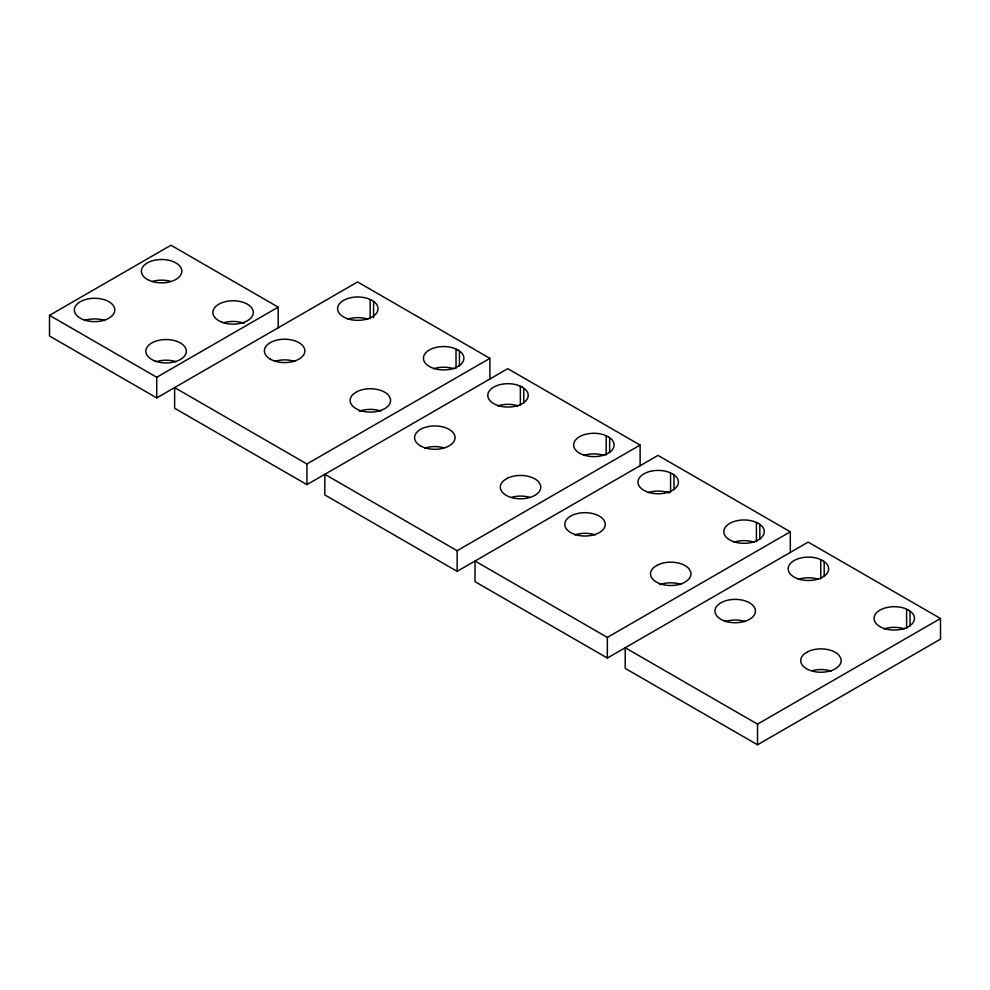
<?xml version="1.0" encoding="UTF-8"?>
<svg xmlns="http://www.w3.org/2000/svg" width="990" height="990" viewBox="0 0 990 990"><rect width="100%" height="100%" fill="white"/><g stroke="black" fill="none" stroke-linecap="round" stroke-linejoin="round"><path stroke-width="1.49" d="M489.901 378.997L489.901 358.355L357.576 281.952L156.742 397.906L49.5 335.994L49.5 315.352L170.961 245.223L278.202 307.147L278.202 327.789M49.5 315.352L156.742 377.264L278.202 307.147M640.109 465.708L640.109 445.067L507.783 368.676L306.937 484.63L174.624 408.226L174.624 387.585L306.937 463.988L489.901 358.355M790.305 552.42L790.305 531.791L657.979 455.388L457.145 571.341L324.819 494.938L324.819 474.309L457.145 550.7L640.109 445.067M940.5 618.503L757.536 724.135L625.21 647.732L625.21 668.374L757.536 744.777L940.5 639.144L940.5 618.503L808.174 542.099L607.34 658.053L475.014 581.662L475.014 561.021L607.34 637.412L790.305 531.791M666.765 491.424L669.302 492.884M910.033 611.238L910.033 625.977M906.617 609.258L906.617 628.427M824.187 561.664L824.187 576.415M820.76 559.697L820.76 578.853M759.837 524.514L759.837 539.253M757.536 724.135L757.536 744.777M756.422 522.547L756.422 541.703M673.992 474.953L673.992 489.691M670.564 472.973L670.564 492.141M609.642 437.803L609.642 452.541M607.34 637.412L607.34 658.053M606.214 435.823L606.214 454.992M523.784 388.229L523.784 402.979M520.369 386.261L520.369 405.43M459.447 351.079L459.447 365.83M457.145 550.7L457.145 571.341M456.019 349.111L456.019 368.28M373.589 301.517L373.589 317.74M370.173 299.549L370.173 318.706M306.937 463.988L306.937 484.63M156.742 377.264L156.742 397.906M798.287 579.336A20.221 11.67 0 0 1 818.507 579.336M812.258 670.651A20.221 11.67 0 0 1 831.315 671.171M884.144 628.898A20.221 11.67 0 0 1 904.365 628.898M725.101 621.584A20.221 11.67 0 0 1 745.322 621.584M648.091 492.612A20.221 11.67 0 0 1 668.312 492.612M659.761 584.682A20.221 11.67 0 0 1 681.12 584.459M733.949 542.186A20.221 11.67 0 0 1 754.17 542.186M574.905 534.872A20.221 11.67 0 0 1 595.126 534.872M497.896 405.9A20.221 11.67 0 0 1 518.116 405.9M511.867 497.215A20.221 11.67 0 0 1 529.749 497.364M583.741 455.462A20.221 11.67 0 0 1 603.962 455.462M424.71 448.148A20.221 11.67 0 0 1 443.768 447.789M347.7 319.188A20.221 11.67 0 0 1 367.921 319.188M359.358 411.246A20.221 11.67 0 0 1 380.717 411.023M433.546 368.75A20.221 11.67 0 0 1 453.767 368.75M274.515 361.437A20.221 11.67 0 0 1 294.735 361.437M84.484 320.475A20.221 11.67 0 0 1 104.705 320.475M152.287 281.469A20.221 11.67 0 0 1 170.169 281.247M223.938 322.69A20.221 11.67 0 0 1 244.134 323.309M156.977 361.449A20.221 11.67 0 0 1 176.047 361.709M357.242 391.52L353.702 393.785A20.221 11.67 0 0 0 366.139 411.828A20.221 11.67 0 0 0 390.246 398.289L388.612 395.394A20.221 11.67 0 0 0 357.242 391.52M507.437 478.244L503.898 480.496A20.221 11.67 0 0 0 516.335 498.539A20.221 11.67 0 0 0 540.441 485.013L538.82 482.105A20.221 11.67 0 0 0 507.437 478.244M657.632 564.956L654.093 567.221A20.221 11.67 0 0 0 666.53 585.263A20.221 11.67 0 0 0 690.636 571.725L689.015 568.829A20.221 11.67 0 0 0 657.632 564.956M807.828 651.668L804.301 653.932A20.221 11.67 0 0 0 816.725 671.975A20.221 11.67 0 0 0 840.844 658.437L839.211 655.541A20.221 11.67 0 0 0 807.828 651.668M372.104 300.403L367.921 298.547A20.221 11.67 0 0 0 337.887 306.628A20.221 11.67 0 0 0 361.313 320.154A20.221 11.67 0 0 0 375.321 302.816L372.104 300.403M457.962 349.965L453.767 348.109A20.221 11.67 0 0 0 423.745 356.19A20.221 11.67 0 0 0 447.171 369.716A20.221 11.67 0 0 0 461.167 352.39L457.962 349.965M522.299 387.115L518.116 385.259A20.221 11.67 0 0 0 488.095 393.339A20.221 11.67 0 0 0 511.521 406.865A20.221 11.67 0 0 0 525.517 389.54L522.299 387.115M608.157 436.689L603.962 434.833A20.221 11.67 0 0 0 573.94 442.914A20.221 11.67 0 0 0 597.366 456.44A20.221 11.67 0 0 0 611.375 439.102L608.157 436.689M672.507 473.839L668.312 471.983A20.221 11.67 0 0 0 638.29 480.063A20.221 11.67 0 0 0 661.716 493.589A20.221 11.67 0 0 0 675.712 476.252L672.507 473.839M758.352 523.401L754.17 521.544A20.221 11.67 0 0 0 724.135 529.625A20.221 11.67 0 0 0 747.561 543.151A20.221 11.67 0 0 0 761.57 525.814L758.352 523.401M822.702 560.55L818.507 558.694A20.221 11.67 0 0 0 788.486 566.775A20.221 11.67 0 0 0 811.911 580.301A20.221 11.67 0 0 0 825.92 562.964L822.702 560.55M908.548 610.112L904.365 608.256A20.221 11.67 0 0 0 874.343 616.349A20.221 11.67 0 0 0 897.769 629.863A20.221 11.67 0 0 0 911.765 612.538L908.548 610.112M725.101 621.163A20.221 11.67 0 0 0 755.444 611.053A20.221 11.67 0 0 0 725.101 600.942A20.221 11.67 0 0 0 725.101 621.163M574.905 534.452A20.221 11.67 0 0 0 605.236 524.341A20.221 11.67 0 0 0 574.905 514.231A20.221 11.67 0 0 0 574.905 534.452M420.515 445.884A20.221 11.67 0 0 0 454.348 440.649A20.221 11.67 0 0 0 429.586 426.344A20.221 11.67 0 0 0 420.515 445.884M270.32 359.16A20.221 11.67 0 0 0 304.153 353.937A20.221 11.67 0 0 0 279.39 339.632A20.221 11.67 0 0 0 270.32 359.16M84.484 320.067A20.221 11.67 0 0 0 114.815 309.957A20.221 11.67 0 0 0 84.484 299.846A20.221 11.67 0 0 0 84.484 320.067M148.611 280.121A20.221 11.67 0 0 0 181.529 273.215A20.221 11.67 0 0 0 154.7 260.209A20.221 11.67 0 0 0 148.611 280.121M155.022 361.004A20.221 11.67 0 0 0 186.281 351.883A20.221 11.67 0 0 0 156.977 340.808A20.221 11.67 0 0 0 155.022 361.004M222.082 322.245A20.221 11.67 0 0 0 253.304 313.075A20.221 11.67 0 0 0 223.938 302.049A20.221 11.67 0 0 0 222.082 322.245"/></g></svg>
